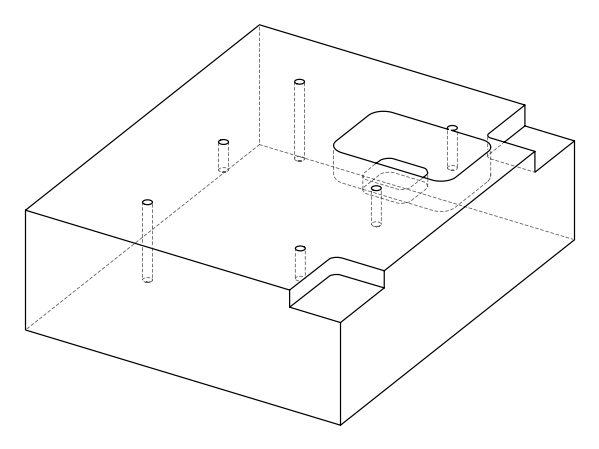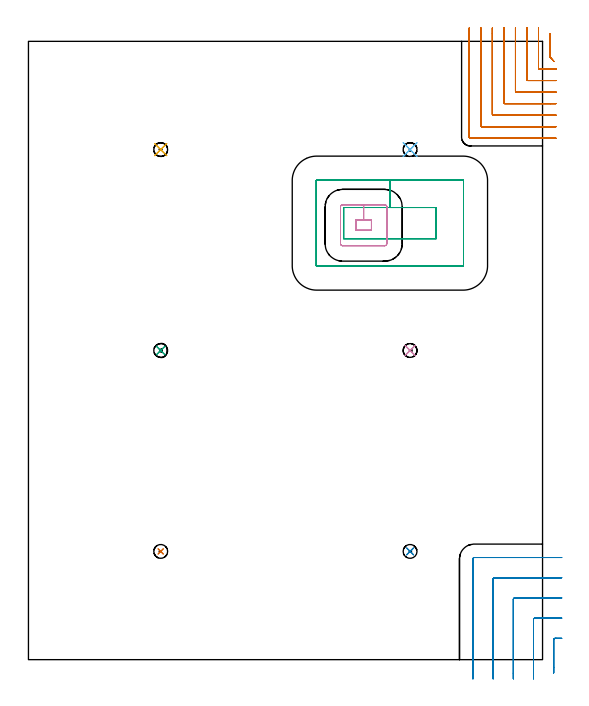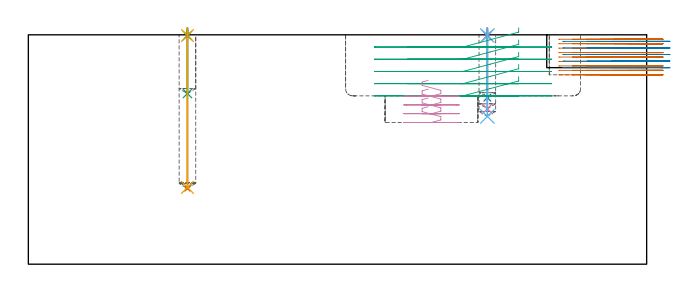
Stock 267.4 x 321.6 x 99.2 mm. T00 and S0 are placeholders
(PLAN: 16 operations, 5 tool changes, 21.1 min)
(1 SPOT_DRILL | STEP1POCKET | NXT0321_9005460120000 | 0.03 min | 0 mm3)
(2 SPOT_DRILL_1 | STEP1POCKET_1 | NXT0321_9005460120000 | 0.03 min | 0 mm3)
(3 SPOT_DRILL_2 | STEP1POCKET_2 | NXT0321_9005460120000 | 0.03 min | 0 mm3)
(4 SPOT_DRILL_3 | STEP1POCKET_3 | NXT0321_9005460120000 | 0.03 min | 1 mm3)
(5 SPOT_DRILL_4 | STEP1POCKET_4 | NXT0321_9005460120000 | 0.03 min | 0 mm3)
(6 SPOT_DRILL_5 | STEP1POCKET_5 | NXT0321_9005460120000 | 0.03 min | 0 mm3)
(7 DRILL_BLIND_HOLE_INTO_CENTER | STEP1POCKET | UGT0301_467 | 0.28 min | 2634 mm3)
(8 DRILL_BLIND_HOLE_INTO_CENTER_1 | STEP1POCKET_1 | UGT0301_467 | 0.12 min | 1042 mm3)
(9 DRILL_BLIND_HOLE_INTO_CENTER_2 | STEP1POCKET_2 | UGT0301_467 | 0.11 min | 970 mm3)
(10 DRILL_BLIND_HOLE_INTO_CENTER_3 | STEP1POCKET_3 | UGT0301_467 | 0.14 min | 1237 mm3)
(11 DRILL_BLIND_HOLE_INTO_CENTER_4 | STEP1POCKET_4 | UGT0301_467 | 0.27 min | 2614 mm3)
(12 DRILL_BLIND_HOLE_INTO_CENTER_5 | STEP1POCKET_5 | UGT0301_467 | 0.15 min | 1370 mm3)
(13 MILL_CORNER_NOTCH_RECTANGULAR | CORNER_NOTCH_RECTANGULAR | UGT0201_007 | Follow Part, ap 2, ae 75% | 10.09 min | 39552 mm3)
(14 MILL_CORNER_NOTCH_RECTANGULAR_1 | CORNER_NOTCH_RECTANGULAR_1 | UGT0201_132 | Follow Part, ap 3.5, ae 75% | 3.83 min | 36693 mm3)
(15 MILL_RECTANGULAR_POCKET | POCKET_RECTANGULAR_STRAIGHT | NXT0201_007 | Follow Part, ap 6.25, ae 75% | 4.52 min | 182610 mm3)
(16 MILL_RECTANGULAR_POCKET_1 | POCKET_RECTANGULAR_STRAIGHT_1 | UGT0201_008 | Follow Part, ap 4, ae 75% | 1.43 min | 16397 mm3)
(TOOL NXT0321_9005460120000 | NC Spot Drill, 142deg, 12mm, Carbide, Uncoated | D12 PA142 FL30 Z2)
(TOOL UGT0301_467 | Carbide Drill 7.2 mm | D7.2 PA118 FL69 Z2)
(TOOL UGT0201_007 | End Mill 8 mm | D8 FL19 Z4)
(TOOL UGT0201_132 | Carbide End Mill 14.0 | D14 FL30 Z4)
(TOOL NXT0201_007 | ENDMILL 25mm [R216.25-25050GCK54P 1620] | D25 R3 FL54 Z5)
(TOOL UGT0201_008 | End Mill 16 mm | D16 FL32 Z4)
(OP 1 SPOT_DRILL)
G17 G21 G94 G90
T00 M6
G54
G17 G0 G90 X68.8 Y56.3 S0 M3
G43 Z109.2 H0
G94 G81 G98 Z98.89 F250. R102.2
G80
M5
M2
(OP 2 SPOT_DRILL_1)
G17 G21 G94 G90
T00 M6
G54
G17 G0 G90 X198.5 Y56.3 S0 M3
G43 Z109.2 H0
G94 G81 G98 Z98.89 F250. R102.2
G80
M5
M2
(OP 3 SPOT_DRILL_2)
G17 G21 G94 G90
T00 M6
G54
G17 G0 G90 X68.8 Y160.8 S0 M3
G43 Z109.2 H0
G94 G81 G98 Z98.89 F250. R102.2
G80
M5
M2
(OP 4 SPOT_DRILL_3)
G17 G21 G94 G90
T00 M6
G54
G17 G0 G90 X198.5 Y160.8 S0 M3
G43 Z109.2 H0
G94 G81 G98 Z98.89 F250. R102.2
G80
M5
M2
(OP 5 SPOT_DRILL_4)
G17 G21 G94 G90
T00 M6
G54
G17 G0 G90 X68.8 Y265.3 S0 M3
G43 Z109.2 H0
G94 G81 G98 Z98.89 F250. R102.2
G80
M5
M2
(OP 6 SPOT_DRILL_5)
G17 G21 G94 G90
T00 M6
G54
G17 G0 G90 X198.5 Y265.3 S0 M3
G43 Z109.2 H0
G94 G81 G98 Z98.89 F250. R102.2
G80
M5
M2
(OP 7 DRILL_BLIND_HOLE_INTO_CENTER)
G17 G21 G94 G90
T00 M6
G54
G17 G0 G90 X68.8 Y56.3 S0 M3
G43 Z109.2 H0
G94 G81 G98 Z32.7 F250. R101.2
G80
M5
M2
(OP 8 DRILL_BLIND_HOLE_INTO_CENTER_1)
G17 G21 G94 G90
T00 M6
G54
G17 G0 G90 X198.5 Y56.3 S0 M3
G43 Z109.2 H0
G94 G81 G98 Z72. F250. R101.2
G80
M5
M2
(OP 9 DRILL_BLIND_HOLE_INTO_CENTER_2)
G17 G21 G94 G90
T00 M6
G54
G17 G0 G90 X68.8 Y160.8 S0 M3
G43 Z109.2 H0
G94 G81 G98 Z73.8 F250. R101.2
G80
M5
M2
(OP 10 DRILL_BLIND_HOLE_INTO_CENTER_3)
G17 G21 G94 G90
T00 M6
G54
G17 G0 G90 X198.5 Y160.8 S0 M3
G43 Z109.2 H0
G94 G81 G98 Z67.2 F250. R101.2
G80
M5
M2
(OP 11 DRILL_BLIND_HOLE_INTO_CENTER_4)
G17 G21 G94 G90
T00 M6
G54
G17 G0 G90 X68.8 Y265.3 S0 M3
G43 Z109.2 H0
G94 G81 G98 Z33.2 F250. R101.2
G80
M5
M2
(OP 12 DRILL_BLIND_HOLE_INTO_CENTER_5)
G17 G21 G94 G90
T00 M6
G54
G17 G0 G90 X198.5 Y265.3 S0 M3
G43 Z109.2 H0
G94 G81 G98 Z63.9 F250. R101.2
G80
M5
M2
(OP 13 MILL_CORNER_NOTCH_RECTANGULAR)
G17 G21 G94 G90
T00 M6
G54
G17 G0 G90 X271.3 Y325.489 S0 M3
G43 Z109.2 H0
Z97.278
G94 G1 Y322.489 F250.
Y313.595 F500.
G3 X271.4 Y313.334 R0.4
G1 X273.384 Y311.084 F250.
G0 Z109.2
X265.3 Y328.6
Z97.278
G1 Y325.6
Y307.597 F500.
G3 X265.697 Y307.2 R0.4
G1 X271.4
X274.4 F250.
G0 Z109.2
X259.3 Y328.6
Z97.278
G1 Y325.6
Y301.597 F500.
G3 X259.697 Y301.2 R0.4
G1 X271.4
X274.4 F250.
G0 Z109.2
X253.3 Y328.6
Z97.278
G1 Y325.6
Y295.597 F500.
G3 X253.697 Y295.2 R0.4
G1 X271.4
X274.4 F250.
G0 Z109.2
X247.3 Y328.6
Z97.278
G1 Y325.6
Y289.597 F500.
G3 X247.697 Y289.2 R0.4
G1 X271.4
X274.4 F250.
G0 Z109.2
X241.3 Y328.6
Z97.278
G1 Y325.6
Y283.597 F500.
G3 X241.697 Y283.2 R0.4
G1 X271.4
X274.4 F250.
G0 Z109.2
X235.3 Y328.6
Z97.278
G1 Y325.6
Y277.597 F500.
G3 X235.697 Y277.2 R0.4
G1 X271.4
X274.4 F250.
G0 Z109.2
X229.3 Y328.6
Z97.278
G1 Y325.6
Y271.7 F500.
G3 X229.8 Y271.2 R0.5
G1 X271.4
X274.4 F250.
G0 Z109.2
X271.3 Y325.489
Z95.355
G1 Y322.489
Y313.595 F500.
G3 X271.4 Y313.334 R0.4
G1 X273.384 Y311.084 F250.
G0 Z109.2
X265.3 Y328.6
Z95.355
G1 Y325.6
Y307.597 F500.
G3 X265.697 Y307.2 R0.4
G1 X271.4
X274.4 F250.
G0 Z109.2
X259.3 Y328.6
Z95.355
G1 Y325.6
Y301.597 F500.
G3 X259.697 Y301.2 R0.4
G1 X271.4
X274.4 F250.
G0 Z109.2
X253.3 Y328.6
Z95.355
G1 Y325.6
Y295.597 F500.
G3 X253.697 Y295.2 R0.4
G1 X271.4
X274.4 F250.
G0 Z109.2
X247.3 Y328.6
Z95.355
G1 Y325.6
Y289.597 F500.
G3 X247.697 Y289.2 R0.4
G1 X271.4
X274.4 F250.
G0 Z109.2
X241.3 Y328.6
Z95.355
G1 Y325.6
Y283.597 F500.
G3 X241.697 Y283.2 R0.4
G1 X271.4
X274.4 F250.
G0 Z109.2
X235.3 Y328.6
Z95.355
G1 Y325.6
Y277.597 F500.
G3 X235.697 Y277.2 R0.4
G1 X271.4
X274.4 F250.
G0 Z109.2
X229.3 Y328.6
Z95.355
G1 Y325.6
Y271.7 F500.
G3 X229.8 Y271.2 R0.5
G1 X271.4
X274.4 F250.
G0 Z109.2
X271.3 Y325.489
Z93.433
G1 Y322.489
Y313.595 F500.
G3 X271.4 Y313.334 R0.4
G1 X273.384 Y311.084 F250.
G0 Z109.2
X265.3 Y328.6
Z93.433
G1 Y325.6
Y307.597 F500.
G3 X265.697 Y307.2 R0.4
G1 X271.4
X274.4 F250.
G0 Z109.2
X259.3 Y328.6
Z93.433
G1 Y325.6
Y301.597 F500.
G3 X259.697 Y301.2 R0.4
G1 X271.4
X274.4 F250.
G0 Z109.2
X253.3 Y328.6
Z93.433
G1 Y325.6
Y295.597 F500.
G3 X253.697 Y295.2 R0.4
G1 X271.4
X274.4 F250.
G0 Z109.2
X247.3 Y328.6
Z93.433
G1 Y325.6
Y289.597 F500.
G3 X247.697 Y289.2 R0.4
G1 X271.4
X274.4 F250.
G0 Z109.2
X241.3 Y328.6
Z93.433
G1 Y325.6
Y283.597 F500.
G3 X241.697 Y283.2 R0.4
G1 X271.4
X274.4 F250.
G0 Z109.2
X235.3 Y328.6
Z93.433
G1 Y325.6
Y277.597 F500.
G3 X235.697 Y277.2 R0.4
G1 X271.4
X274.4 F250.
G0 Z109.2
X229.3 Y328.6
Z93.433
G1 Y325.6
Y271.7 F500.
G3 X229.8 Y271.2 R0.5
G1 X271.4
X274.4 F250.
G0 Z109.2
X271.3 Y325.489
Z91.511
G1 Y322.489
Y313.595 F500.
G3 X271.4 Y313.334 R0.4
G1 X273.384 Y311.084 F250.
G0 Z109.2
X265.3 Y328.6
Z91.511
G1 Y325.6
Y307.597 F500.
G3 X265.697 Y307.2 R0.4
G1 X271.4
X274.4 F250.
G0 Z109.2
X259.3 Y328.6
Z91.511
G1 Y325.6
Y301.597 F500.
G3 X259.697 Y301.2 R0.4
G1 X271.4
X274.4 F250.
G0 Z109.2
X253.3 Y328.6
Z91.511
G1 Y325.6
Y295.597 F500.
G3 X253.697 Y295.2 R0.4
G1 X271.4
X274.4 F250.
G0 Z109.2
X247.3 Y328.6
Z91.511
G1 Y325.6
Y289.597 F500.
G3 X247.697 Y289.2 R0.4
G1 X271.4
X274.4 F250.
G0 Z109.2
X241.3 Y328.6
Z91.511
G1 Y325.6
Y283.597 F500.
G3 X241.697 Y283.2 R0.4
G1 X271.4
X274.4 F250.
G0 Z109.2
X235.3 Y328.6
Z91.511
G1 Y325.6
Y277.597 F500.
G3 X235.697 Y277.2 R0.4
G1 X271.4
X274.4 F250.
G0 Z109.2
X229.3 Y328.6
Z91.511
G1 Y325.6
Y271.7 F500.
G3 X229.8 Y271.2 R0.5
G1 X271.4
X274.4 F250.
G0 Z109.2
X271.3 Y325.489
Z89.589
G1 Y322.489
Y313.595 F500.
G3 X271.4 Y313.334 R0.4
G1 X273.384 Y311.084 F250.
G0 Z109.2
X265.3 Y328.6
Z89.589
G1 Y325.6
Y307.597 F500.
G3 X265.697 Y307.2 R0.4
G1 X271.4
X274.4 F250.
G0 Z109.2
X259.3 Y328.6
Z89.589
G1 Y325.6
Y301.597 F500.
G3 X259.697 Y301.2 R0.4
G1 X271.4
X274.4 F250.
G0 Z109.2
X253.3 Y328.6
Z89.589
G1 Y325.6
Y295.597 F500.
G3 X253.697 Y295.2 R0.4
G1 X271.4
X274.4 F250.
G0 Z109.2
X247.3 Y328.6
Z89.589
G1 Y325.6
Y289.597 F500.
G3 X247.697 Y289.2 R0.4
G1 X271.4
X274.4 F250.
G0 Z109.2
X241.3 Y328.6
Z89.589
G1 Y325.6
Y283.597 F500.
G3 X241.697 Y283.2 R0.4
G1 X271.4
X274.4 F250.
G0 Z109.2
X235.3 Y328.6
Z89.589
G1 Y325.6
Y277.597 F500.
G3 X235.697 Y277.2 R0.4
G1 X271.4
X274.4 F250.
G0 Z109.2
X229.3 Y328.6
Z89.589
G1 Y325.6
Y271.7 F500.
G3 X229.8 Y271.2 R0.5
G1 X271.4
X274.4 F250.
G0 Z109.2
X271.3 Y325.489
Z87.667
G1 Y322.489
Y313.595 F500.
G3 X271.4 Y313.334 R0.4
G1 X273.384 Y311.084 F250.
G0 Z109.2
X265.3 Y328.6
Z87.667
G1 Y325.6
Y307.597 F500.
G3 X265.697 Y307.2 R0.4
G1 X271.4
X274.4 F250.
G0 Z109.2
X259.3 Y328.6
Z87.667
G1 Y325.6
Y301.597 F500.
G3 X259.697 Y301.2 R0.4
G1 X271.4
X274.4 F250.
G0 Z109.2
X253.3 Y328.6
Z87.667
G1 Y325.6
Y295.597 F500.
G3 X253.697 Y295.2 R0.4
G1 X271.4
X274.4 F250.
G0 Z109.2
X247.3 Y328.6
Z87.667
G1 Y325.6
Y289.597 F500.
G3 X247.697 Y289.2 R0.4
G1 X271.4
X274.4 F250.
G0 Z109.2
X241.3 Y328.6
Z87.667
G1 Y325.6
Y283.597 F500.
G3 X241.697 Y283.2 R0.4
G1 X271.4
X274.4 F250.
G0 Z109.2
X235.3 Y328.6
Z87.667
G1 Y325.6
Y277.597 F500.
G3 X235.697 Y277.2 R0.4
G1 X271.4
X274.4 F250.
G0 Z109.2
X229.3 Y328.6
Z87.667
G1 Y325.6
Y271.7 F500.
G3 X229.8 Y271.2 R0.5
G1 X271.4
X274.4 F250.
G0 Z109.2
X271.3 Y325.489
Z85.744
G1 Y322.489
Y313.595 F500.
G3 X271.4 Y313.334 R0.4
G1 X273.384 Y311.084 F250.
G0 Z109.2
X265.3 Y328.6
Z85.744
G1 Y325.6
Y307.597 F500.
G3 X265.697 Y307.2 R0.4
G1 X271.4
X274.4 F250.
G0 Z109.2
X259.3 Y328.6
Z85.744
G1 Y325.6
Y301.597 F500.
G3 X259.697 Y301.2 R0.4
G1 X271.4
X274.4 F250.
G0 Z109.2
X253.3 Y328.6
Z85.744
G1 Y325.6
Y295.597 F500.
G3 X253.697 Y295.2 R0.4
G1 X271.4
X274.4 F250.
G0 Z109.2
X247.3 Y328.6
Z85.744
G1 Y325.6
Y289.597 F500.
G3 X247.697 Y289.2 R0.4
G1 X271.4
X274.4 F250.
G0 Z109.2
X241.3 Y328.6
Z85.744
G1 Y325.6
Y283.597 F500.
G3 X241.697 Y283.2 R0.4
G1 X271.4
X274.4 F250.
G0 Z109.2
X235.3 Y328.6
Z85.744
G1 Y325.6
Y277.597 F500.
G3 X235.697 Y277.2 R0.4
G1 X271.4
X274.4 F250.
G0 Z109.2
X229.3 Y328.6
Z85.744
G1 Y325.6
Y271.7 F500.
G3 X229.8 Y271.2 R0.5
G1 X271.4
X274.4 F250.
G0 Z109.2
X271.3 Y325.489
Z83.822
G1 Y322.489
Y313.595 F500.
G3 X271.4 Y313.334 R0.4
G1 X273.384 Y311.084 F250.
G0 Z109.2
X265.3 Y328.6
Z83.822
G1 Y325.6
Y307.597 F500.
G3 X265.697 Y307.2 R0.4
G1 X271.4
X274.4 F250.
G0 Z109.2
X259.3 Y328.6
Z83.822
G1 Y325.6
Y301.597 F500.
G3 X259.697 Y301.2 R0.4
G1 X271.4
X274.4 F250.
G0 Z109.2
X253.3 Y328.6
Z83.822
G1 Y325.6
Y295.597 F500.
G3 X253.697 Y295.2 R0.4
G1 X271.4
X274.4 F250.
G0 Z109.2
X247.3 Y328.6
Z83.822
G1 Y325.6
Y289.597 F500.
G3 X247.697 Y289.2 R0.4
G1 X271.4
X274.4 F250.
G0 Z109.2
X241.3 Y328.6
Z83.822
G1 Y325.6
Y283.597 F500.
G3 X241.697 Y283.2 R0.4
G1 X271.4
X274.4 F250.
G0 Z109.2
X235.3 Y328.6
Z83.822
G1 Y325.6
Y277.597 F500.
G3 X235.697 Y277.2 R0.4
G1 X271.4
X274.4 F250.
G0 Z109.2
X229.3 Y328.6
Z83.822
G1 Y325.6
Y271.7 F500.
G3 X229.8 Y271.2 R0.5
G1 X271.4
X274.4 F250.
G0 Z109.2
X271.3 Y325.489
Z81.9
G1 Y322.489
Y313.595 F500.
G3 X271.4 Y313.334 R0.4
G1 X273.384 Y311.084 F250.
G0 Z109.2
X265.3 Y328.6
Z81.9
G1 Y325.6
Y307.597 F500.
G3 X265.697 Y307.2 R0.4
G1 X271.4
X274.4 F250.
G0 Z109.2
X259.3 Y328.6
Z81.9
G1 Y325.6
Y301.597 F500.
G3 X259.697 Y301.2 R0.4
G1 X271.4
X274.4 F250.
G0 Z109.2
X253.3 Y328.6
Z81.9
G1 Y325.6
Y295.597 F500.
G3 X253.697 Y295.2 R0.4
G1 X271.4
X274.4 F250.
G0 Z109.2
X247.3 Y328.6
Z81.9
G1 Y325.6
Y289.597 F500.
G3 X247.697 Y289.2 R0.4
G1 X271.4
X274.4 F250.
G0 Z109.2
X241.3 Y328.6
Z81.9
G1 Y325.6
Y283.597 F500.
G3 X241.697 Y283.2 R0.4
G1 X271.4
X274.4 F250.
G0 Z109.2
X235.3 Y328.6
Z81.9
G1 Y325.6
Y277.597 F500.
G3 X235.697 Y277.2 R0.4
G1 X271.4
X274.4 F250.
G0 Z109.2
X229.3 Y328.6
Z81.9
G1 Y325.6
Y271.7 F500.
G3 X229.8 Y271.2 R0.5
G1 X271.4
X274.4 F250.
G0 Z109.2
M5
M2
(OP 14 MILL_CORNER_NOTCH_RECTANGULAR_1)
G17 G21 G94 G90
T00 M6
G54
G17 G0 G90 X277.4 Y11.1 S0 M3
G43 Z109.2 H0
Z96.36
G94 G1 X274.4 F250.
X273.896 F500.
G3 X273.2 Y10.404 R0.7
G1 Y-3.919
Y-6.919 F250.
G0 Z109.2
X277.4 Y21.6
Z96.36
G1 X274.4
X263.396 F500.
G3 X262.7 Y20.904 R0.7
G1 Y-7.
Y-10. F250.
G0 Z109.2
X277.4 Y32.1
Z96.36
G1 X274.4
X252.896 F500.
G3 X252.2 Y31.404 R0.7
G1 Y-7.
Y-10. F250.
G0 Z109.2
X277.4 Y42.6
Z96.36
G1 X274.4
X242.396 F500.
G3 X241.7 Y41.904 R0.7
G1 Y-7.
Y-10. F250.
G0 Z109.2
X277.4 Y53.1
Z96.36
G1 X274.4
X231.897 F500.
G3 X231.2 Y52.403 R0.7
G1 Y-7.
Y-10. F250.
G0 Z109.2
X277.4 Y11.1
Z93.52
G1 X274.4
X273.896 F500.
G3 X273.2 Y10.404 R0.7
G1 Y-3.919
Y-6.919 F250.
G0 Z109.2
X277.4 Y21.6
Z93.52
G1 X274.4
X263.396 F500.
G3 X262.7 Y20.904 R0.7
G1 Y-7.
Y-10. F250.
G0 Z109.2
X277.4 Y32.1
Z93.52
G1 X274.4
X252.896 F500.
G3 X252.2 Y31.404 R0.7
G1 Y-7.
Y-10. F250.
G0 Z109.2
X277.4 Y42.6
Z93.52
G1 X274.4
X242.396 F500.
G3 X241.7 Y41.904 R0.7
G1 Y-7.
Y-10. F250.
G0 Z109.2
X277.4 Y53.1
Z93.52
G1 X274.4
X231.897 F500.
G3 X231.2 Y52.403 R0.7
G1 Y-7.
Y-10. F250.
G0 Z109.2
X277.4 Y11.1
Z90.68
G1 X274.4
X273.896 F500.
G3 X273.2 Y10.404 R0.7
G1 Y-3.919
Y-6.919 F250.
G0 Z109.2
X277.4 Y21.6
Z90.68
G1 X274.4
X263.396 F500.
G3 X262.7 Y20.904 R0.7
G1 Y-7.
Y-10. F250.
G0 Z109.2
X277.4 Y32.1
Z90.68
G1 X274.4
X252.896 F500.
G3 X252.2 Y31.404 R0.7
G1 Y-7.
Y-10. F250.
G0 Z109.2
X277.4 Y42.6
Z90.68
G1 X274.4
X242.396 F500.
G3 X241.7 Y41.904 R0.7
G1 Y-7.
Y-10. F250.
G0 Z109.2
X277.4 Y53.1
Z90.68
G1 X274.4
X231.897 F500.
G3 X231.2 Y52.403 R0.7
G1 Y-7.
Y-10. F250.
G0 Z109.2
X277.4 Y11.1
Z87.84
G1 X274.4
X273.896 F500.
G3 X273.2 Y10.404 R0.7
G1 Y-3.919
Y-6.919 F250.
G0 Z109.2
X277.4 Y21.6
Z87.84
G1 X274.4
X263.396 F500.
G3 X262.7 Y20.904 R0.7
G1 Y-7.
Y-10. F250.
G0 Z109.2
X277.4 Y32.1
Z87.84
G1 X274.4
X252.896 F500.
G3 X252.2 Y31.404 R0.7
G1 Y-7.
Y-10. F250.
G0 Z109.2
X277.4 Y42.6
Z87.84
G1 X274.4
X242.396 F500.
G3 X241.7 Y41.904 R0.7
G1 Y-7.
Y-10. F250.
G0 Z109.2
X277.4 Y53.1
Z87.84
G1 X274.4
X231.897 F500.
G3 X231.2 Y52.403 R0.7
G1 Y-7.
Y-10. F250.
G0 Z109.2
X277.4 Y11.1
Z85.
G1 X274.4
X273.896 F500.
G3 X273.2 Y10.404 R0.7
G1 Y-3.919
Y-6.919 F250.
G0 Z109.2
X277.4 Y21.6
Z85.
G1 X274.4
X263.396 F500.
G3 X262.7 Y20.904 R0.7
G1 Y-7.
Y-10. F250.
G0 Z109.2
X277.4 Y32.1
Z85.
G1 X274.4
X252.896 F500.
G3 X252.2 Y31.404 R0.7
G1 Y-7.
Y-10. F250.
G0 Z109.2
X277.4 Y42.6
Z85.
G1 X274.4
X242.396 F500.
G3 X241.7 Y41.904 R0.7
G1 Y-7.
Y-10. F250.
G0 Z109.2
X277.4 Y53.1
Z85.
G1 X274.4
X231.897 F500.
G3 X231.2 Y52.403 R0.7
G1 Y-7.
Y-10. F250.
G0 Z109.2
M5
M2
(OP 15 MILL_RECTANGULAR_POCKET)
G17 G21 G94 G90
T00 M6
G54
G17 G0 G90 X212.05 Y228.299 S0 M3
G43 Z109.2 H1
Z102.2
G94 G1 Y235.15 Z100.364 F250.
X199.681 Z97.05
X188. Z93.92
X163.95 F500.
Y218.95
X212.05
Y235.15
X199.681
X188.
Y249.4
X149.9
G3 X149.7 Y249.2 R0.2
G1 Y204.9
G3 X149.9 Y204.7 R0.2
G1 X226.1
G3 X226.3 Y204.9 R0.2
G1 Y249.2
G3 X226.1 Y249.4 R0.2
G1 X188.
X187.
G0 X212.05 Y228.299 Z96.92
G1 Y235.15 Z95.084 F250.
X199.681 Z91.77
X188. Z88.64
X163.95 F500.
Y218.95
X212.05
Y235.15
X199.681
X188.
Y249.4
X149.9
G3 X149.7 Y249.2 R0.2
G1 Y204.9
G3 X149.9 Y204.7 R0.2
G1 X226.1
G3 X226.3 Y204.9 R0.2
G1 Y249.2
G3 X226.1 Y249.4 R0.2
G1 X188.
X187.
G0 X212.05 Y228.299 Z91.64
G1 Y235.15 Z89.804 F250.
X199.681 Z86.49
X188. Z83.36
X163.95 F500.
Y218.95
X212.05
Y235.15
X199.681
X188.
Y249.4
X149.9
G3 X149.7 Y249.2 R0.2
G1 Y204.9
G3 X149.9 Y204.7 R0.2
G1 X226.1
G3 X226.3 Y204.9 R0.2
G1 Y249.2
G3 X226.1 Y249.4 R0.2
G1 X188.
X187.
G0 X212.05 Y228.299 Z86.36
G1 Y235.15 Z84.524 F250.
X199.681 Z81.21
X188. Z78.08
X163.95 F500.
Y218.95
X212.05
Y235.15
X199.681
X188.
Y249.4
X149.9
G3 X149.7 Y249.2 R0.2
G1 Y204.9
G3 X149.9 Y204.7 R0.2
G1 X226.1
G3 X226.3 Y204.9 R0.2
G1 Y249.2
G3 X226.1 Y249.4 R0.2
G1 X188.
X187.
G0 X212.05 Y228.299 Z81.08
G1 Y235.15 Z79.244 F250.
X199.681 Z75.93
X188. Z72.8
X163.95 F500.
Y218.95
X212.05
Y235.15
X199.681
X188.
Y249.4
X149.9
G3 X149.7 Y249.2 R0.2
G1 Y204.9
G3 X149.9 Y204.7 R0.2
G1 X226.1
G3 X226.3 Y204.9 R0.2
G1 Y249.2
G3 X226.1 Y249.4 R0.2
G1 X188.
X187.
G0 Z109.2
M5
M2
(OP 16 MILL_RECTANGULAR_POCKET_1)
G17 G21 G94 G90
T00 M6
G54
G17 G0 G90 X172.891 Y228.6 S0 M3
G43 Z109.2 H0
Z79.46
G94 G1 X170.3 Z78.766 F250.
Y223.3 Z77.346
X178.4 Z75.175
Y228.6 Z73.755
X174.35 Z72.67
X170.3 F500.
Y223.3
X178.4
Y228.6
X174.35
Y236.6
X163.4
G3 X162.3 Y235.5 R1.1
G1 Y216.4
G3 X163.4 Y215.3 R1.1
G1 X185.3
G3 X186.4 Y216.4 R1.1
G1 Y235.5
G3 X185.3 Y236.6 R1.1
G1 X174.35
X173.35
G0 X172.891 Y228.6 Z75.67
G1 X170.3 Z74.976 F250.
Y223.3 Z73.556
X178.4 Z71.385
Y228.6 Z69.965
X174.35 Z68.88
X170.3 F500.
Y223.3
X178.4
Y228.6
X174.35
Y236.6
X163.4
G3 X162.3 Y235.5 R1.1
G1 Y216.4
G3 X163.4 Y215.3 R1.1
G1 X185.3
G3 X186.4 Y216.4 R1.1
G1 Y235.5
G3 X185.3 Y236.6 R1.1
G1 X174.35
X173.35
G0 X172.891 Y228.6 Z71.88
G1 X170.3 Z71.186 F250.
Y223.3 Z69.766
X178.4 Z67.595
Y228.6 Z66.175
X174.35 Z65.09
X170.3 F500.
Y223.3
X178.4
Y228.6
X174.35
Y236.6
X163.4
G3 X162.3 Y235.5 R1.1
G1 Y216.4
G3 X163.4 Y215.3 R1.1
G1 X185.3
G3 X186.4 Y216.4 R1.1
G1 Y235.5
G3 X185.3 Y236.6 R1.1
G1 X174.35
X173.35
G0 X172.891 Y228.6 Z68.09
G1 X170.3 Z67.396 F250.
Y223.3 Z65.976
X178.4 Z63.805
Y228.6 Z62.385
X174.35 Z61.3
X170.3 F500.
Y223.3
X178.4
Y228.6
X174.35
Y236.6
X163.4
G3 X162.3 Y235.5 R1.1
G1 Y216.4
G3 X163.4 Y215.3 R1.1
G1 X185.3
G3 X186.4 Y216.4 R1.1
G1 Y235.5
G3 X185.3 Y236.6 R1.1
G1 X174.35
X173.35
G0 Z109.2
M5
M2
